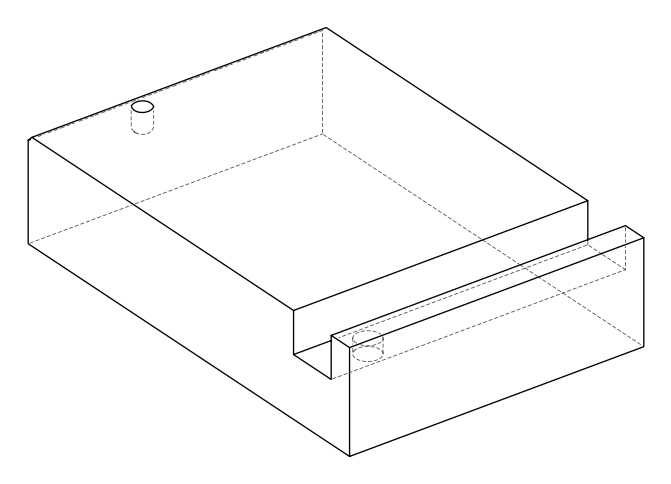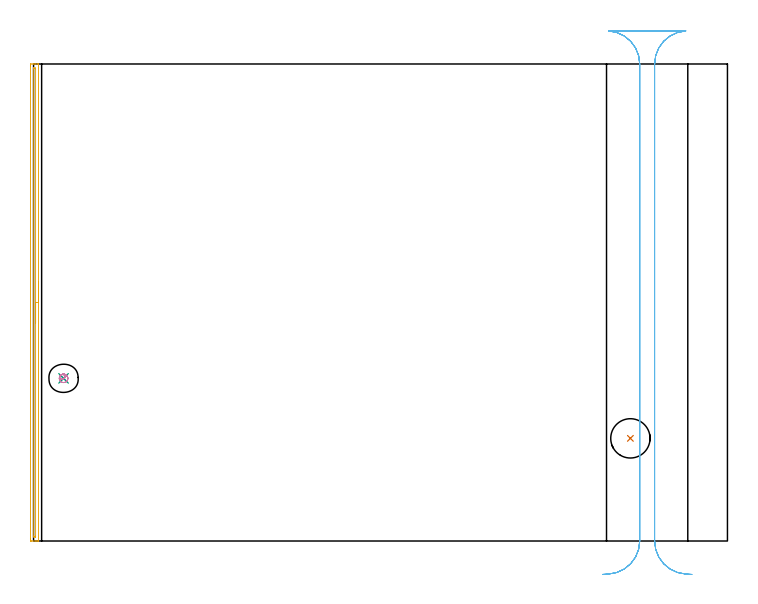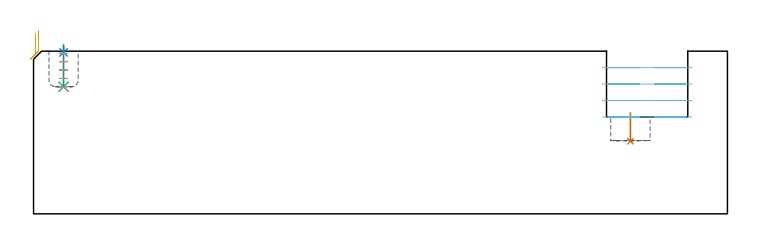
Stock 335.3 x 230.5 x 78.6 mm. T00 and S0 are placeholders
(PLAN: 6 operations, 5 tool changes, 9.3 min)
(1 INDEXABLE_INSERT_DRILL_BLIND_HOLE_FROM_SOLID | STEP1POCKET | NXT0302_009 | 0.06 min | 12256 mm3)
(2 SPOT_DRILL | STEP1POCKET_1 | NXT0321_9005460120000 | 0.03 min | 2 mm3)
(3 DRILL_BLIND_HOLE_INTO_CENTER | STEP1POCKET_1 | NXT0301_128 | 0.08 min | 1817 mm3)
(4 MILL_ROUGH_BLIND_HOLE_CONTOUR | STEP1POCKET_1 | UGT0201_089 | Spiral | 0.42 min | 773 mm3)
(5 AREA_MILL | FG_CHAMFER_SURFACE | UGT0205_001 | 3.85 min | 1757 mm3)
(6 MILL_RECTANGULAR_SLOT | SLOT_RECTANGULAR | UGT0201_004 | Follow Part, ap 8, ae 75% | 4.87 min | 278329 mm3)
(TOOL NXT0302_009 | Index. Insert Drill 19mm [880-D1900L25-05] | D19 PA176 FL95 Z2)
(TOOL NXT0321_9005460120000 | NC Spot Drill, 142deg, 12mm, Carbide, Uncoated | D12 PA142 FL30 Z2)
(TOOL NXT0301_128 | Carbide Drill 12mm [861.1-1200-036A1-GP GC34] | D12 PA150 FL37.4 Z2)
(TOOL UGT0201_089 | End mill 10 mm | D10 R3 FL22 Z4)
(TOOL UGT0205_001 | Chamfer Mill 20 x 3 x 45 deg. | D20 FL50 Z2)
(TOOL UGT0201_004 | End Mill 32 mm | D32 FL53 Z6)
(OP 1 INDEXABLE_INSERT_DRILL_BLIND_HOLE_FROM_SOLID)
G17 G21 G94 G90
T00 M6
G54
G17 G0 G90 X288.4 Y49.6 S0 M3
G43 Z88.6 H1
G94 G81 G98 Z35.1 F250. R48.8
G80
M5
M2
(OP 2 SPOT_DRILL)
G17 G21 G94 G90
T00 M6
G54
G17 G0 G90 X14.5 Y78.6 S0 M3
G43 Z88.6 H0
G94 G81 G98 Z77.993 F250. R81.6
G80
M5
M2
(OP 3 DRILL_BLIND_HOLE_INTO_CENTER)
G17 G21 G94 G90
T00 M6
G54
G17 G0 G90 X14.5 Y78.6 S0 M3
G43 Z88.6 H1
G94 G81 G98 Z61.4 F250. R80.6
G80
M5
M2
(OP 4 MILL_ROUGH_BLIND_HOLE_CONTOUR)
G17 G21 G94 G90
T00 M6
G54
G17 G0 G90 X14.5 Y78.6 S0 M3
G43 Z88.6 H0
Z77.56
G94 G3 X14.962 Y80.188 R0.861 F250.
X12.769 Y79.698 R1.588
X13.402 Y76.869 R2.05
X12.769 Y79.698 R-2.05
X13.085 Y78.284 R1.025
X14.5 Y78.6 R1.025
G0 Z73.52
G3 X14.962 Y80.188 R0.861
X12.769 Y79.698 R1.588
X13.402 Y76.869 R2.05
X12.769 Y79.698 R-2.05
X13.085 Y78.284 R1.025
X14.5 Y78.6 R1.025
G0 Z69.48
G3 X14.962 Y80.188 R0.861
X12.769 Y79.698 R1.588
X13.402 Y76.869 R2.05
X12.769 Y79.698 R-2.05
X13.085 Y78.284 R1.025
X14.5 Y78.6 R1.025
G0 Z65.44
G3 X14.962 Y80.188 R0.861
X12.769 Y79.698 R1.588
X13.402 Y76.869 R2.05
X12.769 Y79.698 R-2.05
X13.085 Y78.284 R1.025
X14.5 Y78.6 R1.025
G0 Z61.4
G3 X14.962 Y80.188 R0.861
X12.769 Y79.698 R1.588
X13.402 Y76.869 R2.05
X12.769 Y79.698 R-2.05
X13.085 Y78.284 R1.025
X14.5 Y78.6 R1.025
G0 Z88.6
M5
M2
(OP 5 AREA_MILL)
G17 G21 G94 G90
T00 M6
G54
G17 G0 G90 X2.4 Y125.25 S1061 M3
G43 Z88.6 H0
G94 G1 Y125.212 Z87.728 F250.
Y125.098 Z86.863
Y124.909 Z86.012
Y124.647 Z85.18
Y124.313 Z84.374
Y123.91 Z83.6
Y123.442 Z82.864
Y122.91 Z82.172
Y122.321 Z81.529
Y121.678 Z80.939
Y120.986 Z80.408
Y120.25 Z79.94
Y119.476 Z79.537
Y118.67 Z79.203
Y117.838 Z78.941
Y116.987 Z78.752
Y116.122 Z78.638
Y115.25 Z78.6
Y0.152
X2.405 Y0.01 Z78.595
X2.345 Y0.007 Z78.537
X1.973 Y0. Z78.172
X1.52 Z77.72
X0.896 Z77.092
X-0.308 Z75.889
X-0.889 Z75.305
X-1.149 Y0.001 Z75.045
X-1.488 Y0.003 Z74.707
X-1.491 Y0.007 Z74.705
X-1.498 Y0.602 Z74.702
X-1.5 Y1.212 Z74.7
Y229.616
X-1.498 Y229.898 Z74.702
X-1.49 Y230.493 Z74.705
X-1.488 Y230.496 Z74.707
X-0.889 Y230.5 Z75.305
X-0.308 Z75.889
X0.004 Z76.2
X0.585 Z76.781
X0.896 Z77.092
X1.974 Z78.173
X2.345 Y230.493 Z78.537
X2.397 Y230.49 Z78.588
X2.4 Y230.344 Z78.6
Y115.25
X0.986 Z77.186
X0.985 Y2.297 Z77.185
X0.984 Y2.208 Z77.184
X0.979 Y2.031 Z77.179
X0.975 Y2.008 Z77.175
X0.968 Y2.005 Z77.168
X0.945 Y2.002 Z77.145
X0.896 Y2. Z77.096
X0.39 Z76.59
X0.004 Y2.003 Z76.204
X-0.051 Y2.006 Z76.149
X-0.079 Y2.009 Z76.121
X-0.082 Y2.119 Z76.118
X-0.085 Y2.297 Z76.115
X-0.086 Y228.203 Z76.114
X-0.084 Y228.292 Z76.116
X-0.079 Y228.469 Z76.121
X-0.075 Y228.492 Z76.125
X-0.068 Y228.495 Z76.132
X-0.045 Y228.498 Z76.155
X0.004 Y228.5 Z76.204
X0.51 Z76.71
X0.896 Y228.497 Z77.096
X0.951 Y228.494 Z77.151
X0.979 Y228.491 Z77.179
X0.982 Y228.381 Z77.182
X0.985 Y228.203 Z77.185
X0.986 Y115.25 Z77.186
Y114.378 Z77.224
Y113.514 Z77.338
Y112.662 Z77.526
Y111.83 Z77.789
Y111.024 Z78.123
Y110.25 Z78.525
Y109.514 Z78.994
Y108.822 Z79.525
Y108.179 Z80.115
Y107.59 Z80.758
Y107.059 Z81.45
Y106.59 Z82.186
Y106.187 Z82.959
Y105.853 Z83.765
Y105.591 Z84.597
Y105.402 Z85.449
Y105.288 Z86.314
Y105.25 Z87.186
G0 Z88.6
M5
M2
(OP 6 MILL_RECTANGULAR_SLOT)
G17 G21 G94 G90
T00 M6
G54
G17 G0 G90 X318.115 Y-16.154 S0 M3
G43 Z88.6 H0
Z70.65
G94 G1 X315.121 Y-15.97 F250.
G2 X300.1 Y0. R16. F500.
G1 Y230.5
G2 X315.121 Y246.47 R16.
G1 Y246.5
X277.879
Y246.47
G2 X292.9 Y230.5 R16.
G1 Y0.
G2 X277.879 Y-15.97 R16.
G1 X274.885 Y-16.154 F250.
G0 X318.115 Z62.7
G1 X315.121 Y-15.97
G2 X300.1 Y0. R16. F500.
G1 Y230.5
G2 X315.121 Y246.47 R16.
G1 Y246.5
X277.879
Y246.47
G2 X292.9 Y230.5 R16.
G1 Y0.
G2 X277.879 Y-15.97 R16.
G1 X274.885 Y-16.154 F250.
G0 X318.115 Z54.75
G1 X315.121 Y-15.97
G2 X300.1 Y0. R16. F500.
G1 Y230.5
G2 X315.121 Y246.47 R16.
G1 Y246.5
X277.879
Y246.47
G2 X292.9 Y230.5 R16.
G1 Y0.
G2 X277.879 Y-15.97 R16.
G1 X274.885 Y-16.154 F250.
G0 X318.115 Z46.8
G1 X315.121 Y-15.97
G2 X300.1 Y0. R16. F500.
G1 Y230.5
G2 X315.121 Y246.47 R16.
G1 Y246.5
X277.879
Y246.47
G2 X292.9 Y230.5 R16.
G1 Y0.
G2 X277.879 Y-15.97 R16.
G1 X274.885 Y-16.154 F250.
G0 Z88.6
M5
M2
